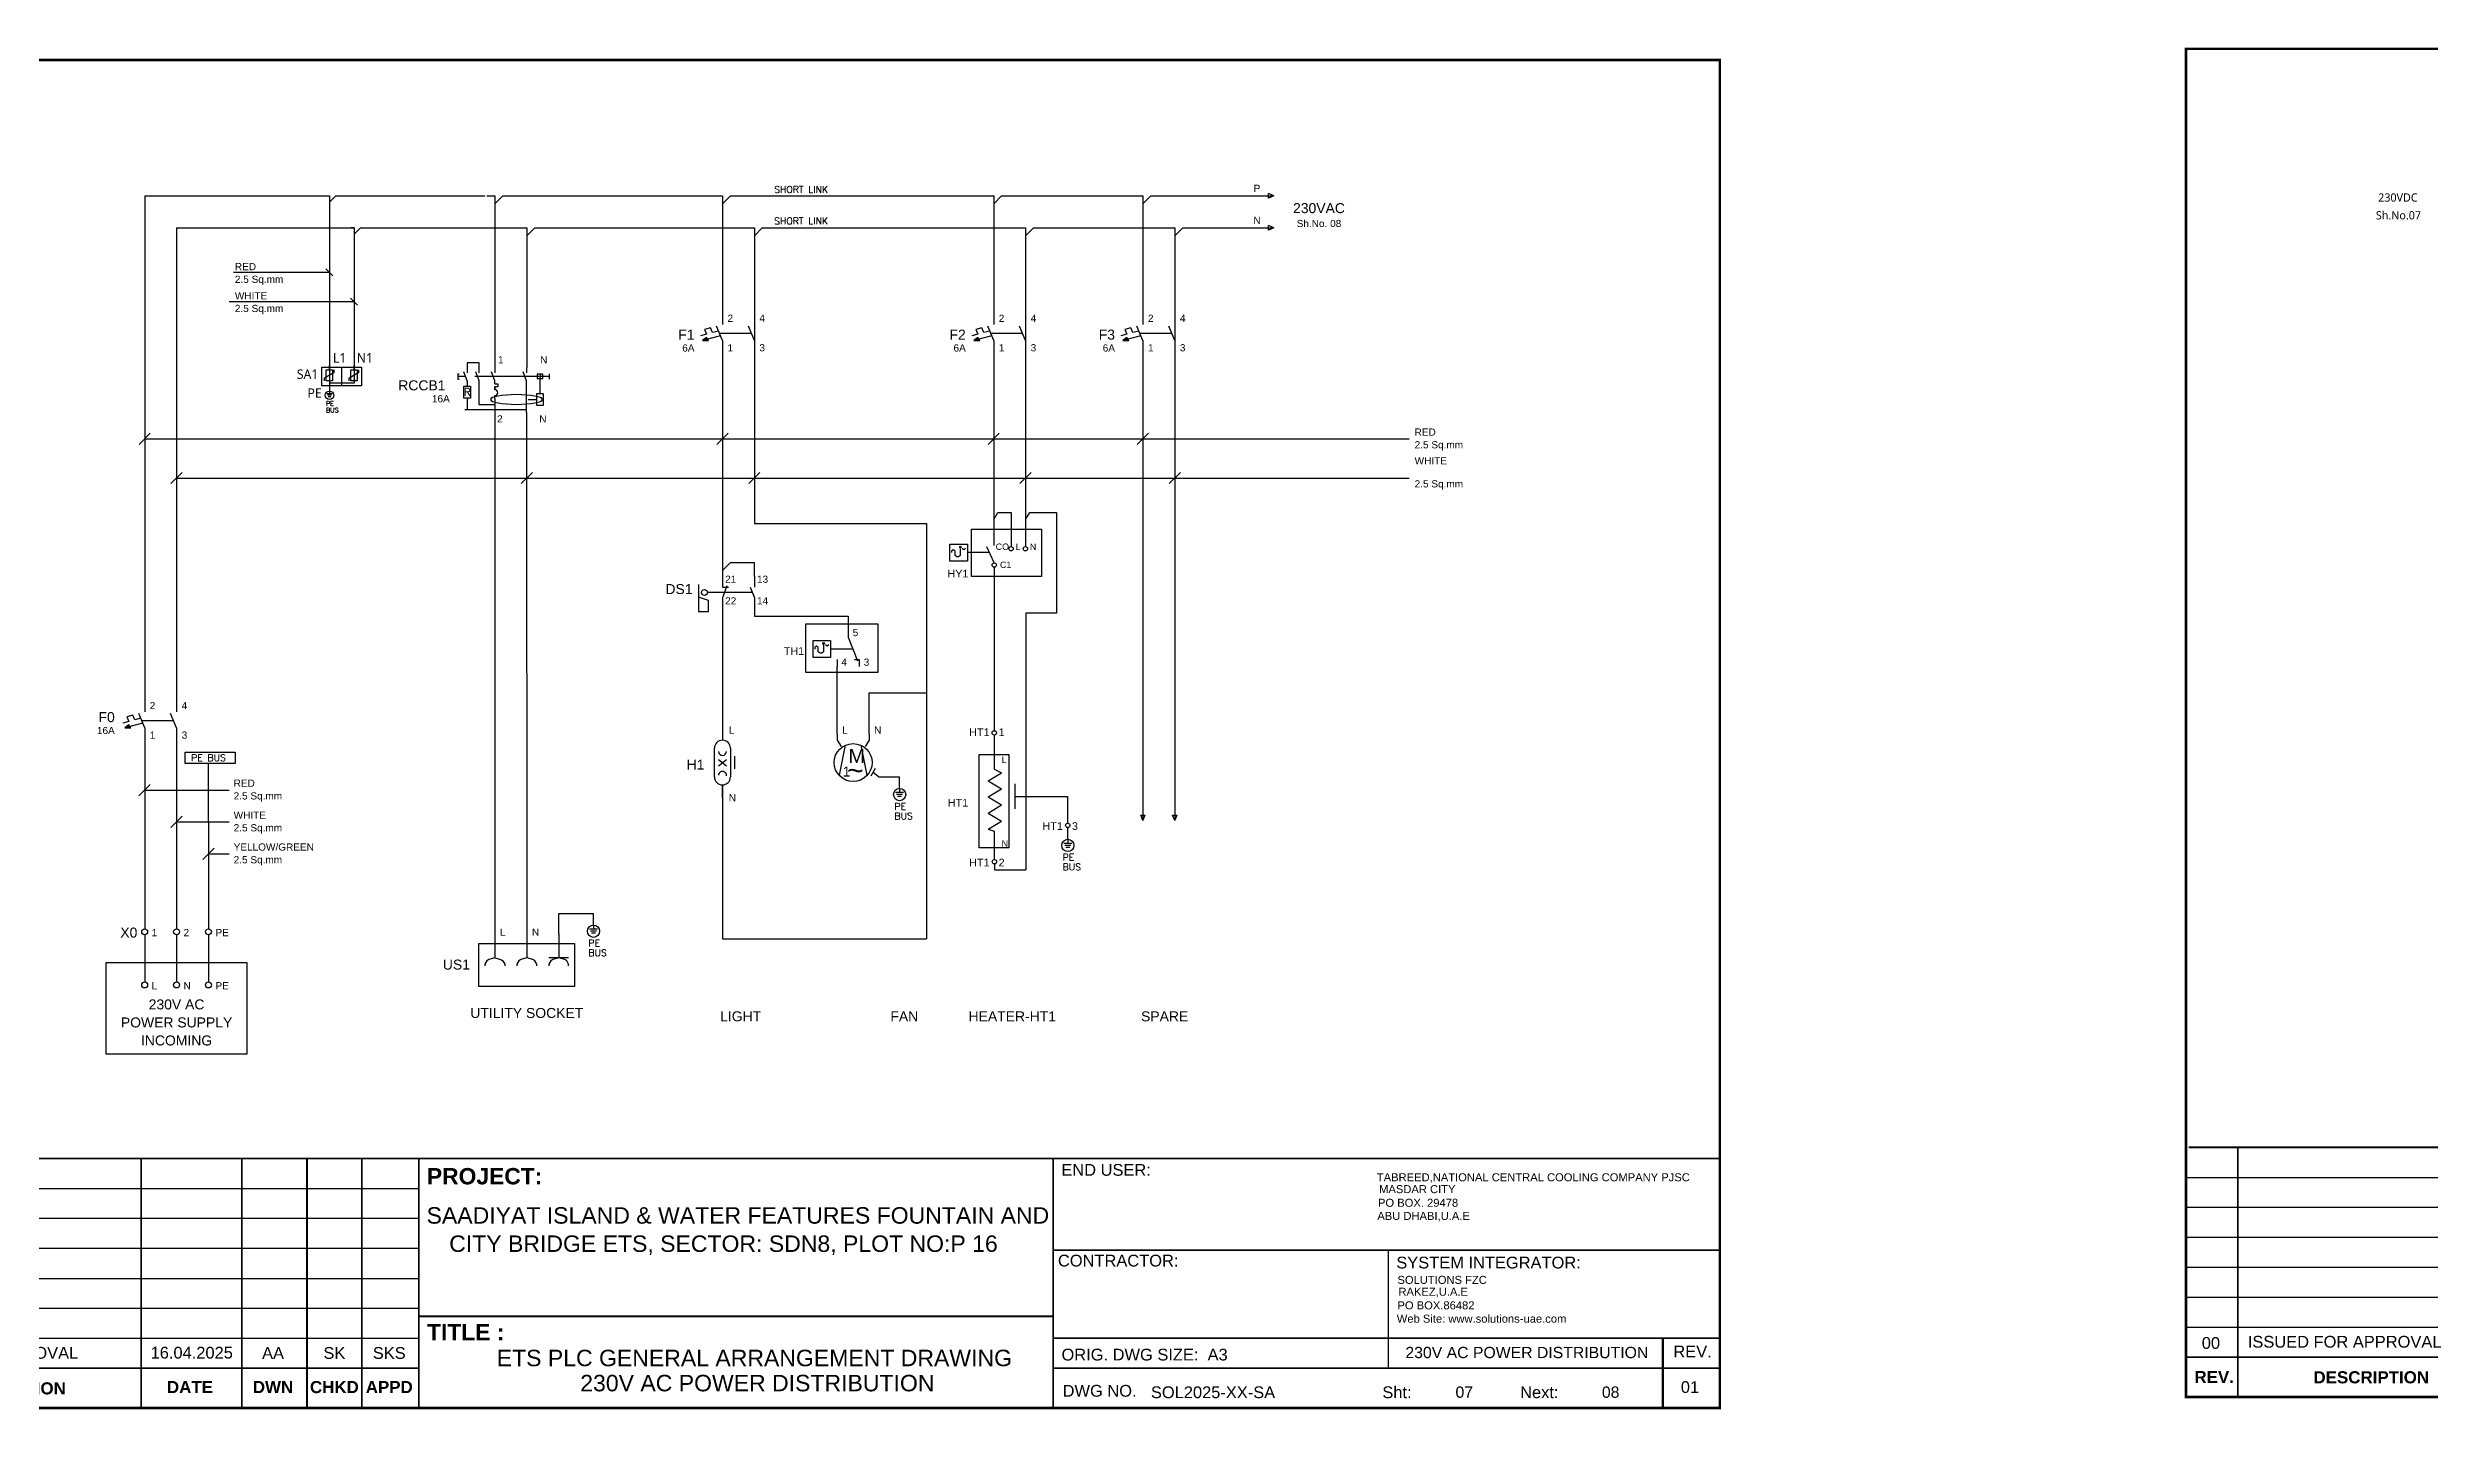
# Model space of a CAD drawing. Header units: inches. Extents: x 100535554 to 201081702, y 63708552 to 127420865.
# Drawn here: x 100544216 to 100545684, y 63709919 to 63710758 of the extents above; entities that cross this region are included whole.
import ezdxf
from ezdxf.enums import TextEntityAlignment as Align

# ---------------------------------------------------------------- set-up
doc = ezdxf.new("R2010")
doc.units = ezdxf.units.IN
doc.header["$MEASUREMENT"] = 0
doc.layers.add('BORDER', color=7, linetype='Continuous')
doc.layers.add('SYMBOL', color=4, linetype='Continuous')
doc.styles.add('A', font='arial.ttf')
doc.styles.add('ABB', font='arialbd.ttf')
doc.styles.add('MtXpl_Segoe_UI', font='segoeui.ttf')
doc.styles.add('s', font='simplex.shx', dxfattribs={"height": 2})
doc.styles.get("Standard").update_dxf_attribs({"font": 'arial.ttf'})

# ---------------------------------------------------------------- blocks, each defined once
blk = doc.blocks.new('Title Frame_Al Bayt')
at = {"layer": 'BORDER'}
for p, q in [((897.4, -274.9), (1264.8, -274.9)), ((897.4, -293.3), (1264.8, -293.3)), ((897.4, -311.8), (1264.8, -311.8)), ((897.4, -330.3), (1264.8, -330.3)), ((897.4, -348.7), (1264.8, -348.7)), ((897.4, -367.2), (1264.8, -367.2))]:
    blk.add_line(p, q, dxfattribs=at)
at = {"layer": 'BORDER', "const_width": 1.54}
blk.add_lwpolyline([(897.4, 420.3), (897.4, -410.2), (2066.3, -410.2), (2066.3, 420.3)], close=True, dxfattribs=at)
at = {"layer": 'BORDER'}
for points, const_width in [([(899, -256.4), (2066.3, -256.4)], 1.08), ([(929.4, -410.2), (929.4, -256.4)], 1.08), ([(1093.7, -410.2), (1093.7, -256.4)], 1.08), ([(1093.7, -391.8), (1093.7, -256.4)], 1.08), ([(1155.6, -410.2), (1155.6, -256.4)], 1.08), ([(1195.8, -410.2), (1195.8, -256.4)], 1.08), ([(1195.8, -391.8), (1195.8, -256.4)], 1.08), ([(1229.6, -410.2), (1229.6, -256.4)], 1.08), ([(1229.6, -391.8), (1229.6, -256.4)], 1.08), ([(1264.8, -256.4), (1264.8, -410.2)], 1.08), ([(1655.6, -410.2), (1655.6, -256.4)], 1.08), ([(1655.6, -312.9), (2066.3, -312.9)], 0.923), ([(1862.1, -385.6), (1862.1, -312.9)], 0.923), ([(1655.6, -353.7), (1265.2, -353.7)], 1.08), ([(2066.3, -367.2), (1655.6, -367.2)], 1.08), ([(2031.2, -410.2), (2031.2, -367.2)], 1.54), ([(897.4, -385.6), (1264.8, -385.6)], 1.08), ([(2066.3, -385.6), (1655.6, -385.6)], 1.08)]:
    blk.add_lwpolyline(points, dxfattribs=dict(at, const_width=const_width))
for s, height, style, p in [('PROJECT:', 10.07, 'ABB', (1269.7, -272.4)), ('END USER:', 7.25, 'A', (1660.6, -267.1)), ('TABREED,NATIONAL CENTRAL COOLING COMPANY PJSC', 4.93, 'A', (1855, -270.5)), ('MASDAR CITY', 4.93, 'A', (1856.4, -277.8)), ('SAADIYAT ISLAND & WATER FEATURES FOUNTAIN AND', 10.15, 'A', (1269.5, -296.6)), ('ABU DHABI,U.A.E', 4.93, 'A', (1855.3, -294.3)), ('PO BOX. 29478', 4.93, 'A', (1855.7, -286.2)), (' CITY BRIDGE ETS, SECTOR: SDN8, PLOT NO:P 16', 10.15, 'A', (1279.5, -314)), ('CONTRACTOR:', 7.25, 'A', (1658.5, -323)), ('SYSTEM INTEGRATOR:', 7.25, 'A', (1867, -324.2)), ('SOLUTIONS FZC', 4.93, 'A', (1867.7, -333.7)), ('RAKEZ,U.A.E', 4.93, 'A', (1868.3, -341)), ('PO BOX.86482', 4.93, 'A', (1867.7, -349.4)), ('TITLE :', 10.07, 'ABB', (1269.8, -368.5)), ('Web Site: www.solutions-uae.com ', 4.93, 'A', (1867.3, -357.6)), ('ORIG. DWG SIZE:  A3', 7.25, 'A', (1660.7, -380.9)), ('REV.', 7.25, 'A', (2037.7, -379)), ('DWG NO.', 7.25, 'A', (1661.4, -403.2)), ('01', 7.25, 'A', (2042.3, -400.9)), ('SOL2025-XX-SA', 7.25, 'A', (1715.8, -404.1)), ('Sht:', 7.25, 'A', (1858.4, -404.1)), ('Next:', 7.25, 'A', (1943.3, -404.1))]:
    blk.add_text(s, height=height, dxfattribs=dict(at, style=style)).set_placement(p)
for s, height, style, p in [('00', 7.25, 'A', (912.8, -376.9)), ('REV.', 7.46, 'ABB', (914.8, -397.9))]:
    blk.add_text(s, height=height, dxfattribs=dict(at, style=style)).set_placement(p, align=Align.MIDDLE)
for s, height, style, p in [('ISSUED FOR APPROVAL', 7.25, 'A', (995.2, -379.8)), ('16.04.2025', 7.25, 'A', (1124.8, -379.7)), ('AA', 7.25, 'A', (1174.9, -379.9)), ('SK', 7.25, 'A', (1212.7, -379.9)), ('SKS', 7.25, 'A', (1246.5, -379.9)), ('DESCRIPTION', 7.463, 'ABB', (1011.6, -401.8)), ('DATE', 7.46, 'ABB', (1123.7, -401)), ('DWN', 7.46, 'ABB', (1174.9, -401)), ('CHKD', 7.46, 'ABB', (1212.7, -401)), ('APPD', 7.46, 'ABB', (1246.5, -401))]:
    blk.add_text(s, height=height, dxfattribs=dict(at, style=style)).set_placement(p, align=Align.CENTER)
blk = doc.blocks.new('LOOP-TOP-1')
at = {"layer": 'SYMBOL'}
for p, q in [((0, 0), (2, 0)), ((2, 0), (2, -2)), ((2, -2), (4, 0))]:
    blk.add_line(p, q, dxfattribs=at)
blk = doc.blocks.new('PE BUS')
for p, q in [((1, 0.5), (-1, 0.5)), ((0.75, 0), (-0.75, 0)), ((0, 1.53), (0, 0.5)), ((0.5, -0.5), (-0.5, -0.5)), ((0, -0.97), (0, -0.97))]:
    blk.add_line(p, q)
blk.add_circle((0, 0), 1.53)
at = {"style": 's'}
for s, p in [('PE', (-1.29, -3.83)), ('BUS', (-1.29, -6.25))]:
    blk.add_text(s, height=1.706, dxfattribs=at).set_placement(p)

msp = doc.modelspace()

# ---------------------------------------------------------------- linework, layer by layer
for p, q in [((100544276.07, 63710666.985), (100544276.07, 63710354.001)), ((100544276.07, 63710666.985), (100544389.921, 63710666.985)), ((100544389.921, 63710663.122), (100544389.921, 63710562.484)), ((100544393.784, 63710666.985), (100544485.592, 63710666.985)), ((100544491.851, 63710662.07), (100544491.851, 63710561.352)), ((100544496.766, 63710666.985), (100544632.059, 63710666.985)), ((100544632.059, 63710662.07), (100544632.059, 63710592.602)), ((100544636.974, 63710666.985), (100544794.271, 63710666.985)), ((100544799.186, 63710662.07), (100544799.186, 63710592.602)), ((100544804.101, 63710666.985), (100544891.123, 63710666.985)), ((100544891.123, 63710662.07), (100544891.123, 63710590.144)), ((100544896.038, 63710666.985), (100544967.222, 63710666.985)), ((100544967.222, 63710666.985), (100544971.523, 63710666.985)), ((100544971.769, 63710666.985), (100544968.451, 63710668.398)), ((100544968.451, 63710665.572), (100544968.451, 63710668.398)), ((100544971.769, 63710666.985), (100544968.451, 63710665.572)), ((100544295.73, 63710647.325), (100544295.73, 63710349.086)), ((100544295.73, 63710647.325), (100544405.103, 63710647.325)), ((100544402.649, 63710647.323), (100544405.103, 63710647.321)), ((100544402.649, 63710647.323), (100544405.103, 63710647.321)), ((100544405.103, 63710643.462), (100544405.103, 63710562.484)), ((100544408.966, 63710647.325), (100544506.596, 63710647.325)), ((100544511.51, 63710642.41), (100544511.51, 63710561.352)), ((100544516.425, 63710647.325), (100544651.719, 63710647.325)), ((100544651.719, 63710642.41), (100544651.719, 63710465.101)), ((100544656.634, 63710647.325), (100544818.846, 63710647.325)), ((100544818.846, 63710642.41), (100544818.731, 63710450.986)), ((100544823.761, 63710647.325), (100544846.999, 63710647.325)), ((100544823.761, 63710647.325), (100544905.868, 63710647.325)), ((100544910.783, 63710642.41), (100544910.783, 63710286.639)), ((100544915.698, 63710647.325), (100544967.222, 63710647.325)), ((100544967.222, 63710647.325), (100544971.523, 63710647.325)), ((100544968.451, 63710645.912), (100544968.451, 63710648.738)), ((100544971.769, 63710647.325), (100544968.451, 63710648.738)), ((100544971.769, 63710647.325), (100544968.451, 63710645.912)), ((100544389.921, 63710619.824), (100544330.71, 63710619.824)), ((100544392.061, 63710617.685), (100544387.782, 63710621.963)), ((100544392.061, 63710617.685), (100544387.782, 63710621.963)), ((100544405.103, 63710601.821), (100544328.043, 63710601.821)), ((100544407.242, 63710599.682), (100544402.964, 63710603.96)), ((100544407.242, 63710599.682), (100544402.964, 63710603.96)), ((100544624.686, 63710585.721), (100544621, 63710584.738)), ((100544621, 63710584.738), (100544622.229, 63710581.789)), ((100544625.915, 63710582.772), (100544624.686, 63710585.721)), ((100544629.601, 63710583.755), (100544625.915, 63710582.772)), ((100544632.059, 63710577.857), (100544628.372, 63710586.704)), ((100544632.059, 63710592.602), (100544632.059, 63710587.687)), ((100544651.719, 63710577.857), (100544648.032, 63710586.704)), ((100544651.719, 63710592.602), (100544651.719, 63710587.687)), ((100544651.719, 63710592.602), (100544651.719, 63710587.687)), ((100544791.814, 63710585.721), (100544788.127, 63710584.738)), ((100544788.127, 63710584.738), (100544789.356, 63710581.789)), ((100544793.042, 63710582.772), (100544791.814, 63710585.721)), ((100544796.729, 63710583.755), (100544793.042, 63710582.772)), ((100544799.186, 63710577.857), (100544795.5, 63710586.704)), ((100544799.186, 63710592.602), (100544799.186, 63710587.687)), ((100544818.846, 63710577.857), (100544815.16, 63710586.704)), ((100544818.846, 63710592.602), (100544818.846, 63710587.687)), ((100544818.846, 63710592.602), (100544818.846, 63710587.687)), ((100544883.751, 63710585.721), (100544880.064, 63710584.738)), ((100544880.064, 63710584.738), (100544881.293, 63710581.789)), ((100544884.979, 63710582.772), (100544883.751, 63710585.721)), ((100544888.666, 63710583.755), (100544884.979, 63710582.772)), ((100544891.123, 63710577.857), (100544887.437, 63710586.704)), ((100544891.123, 63710592.602), (100544891.123, 63710587.687)), ((100544910.783, 63710577.857), (100544907.097, 63710586.704)), ((100544910.783, 63710592.602), (100544910.783, 63710587.687)), ((100544910.783, 63710592.602), (100544910.783, 63710587.687)), ((100544622.229, 63710581.789), (100544618.542, 63710580.806)), ((100544630.83, 63710580.806), (100544619.771, 63710577.857)), ((100544622.229, 63710579.823), (100544619.771, 63710577.857)), ((100544619.771, 63710577.857), (100544623.457, 63710577.857)), ((100544622.229, 63710578.84), (100544621, 63710578.84)), ((100544623.457, 63710577.857), (100544622.229, 63710579.823)), ((100544622.229, 63710577.857), (100544622.229, 63710578.84)), ((100544632.059, 63710577.857), (100544632.059, 63710454.284)), ((100544632.059, 63710577.857), (100544632.059, 63710572.942)), ((100544651.719, 63710577.857), (100544651.719, 63710572.942)), ((100544789.356, 63710581.789), (100544785.67, 63710580.806)), ((100544797.957, 63710580.806), (100544786.899, 63710577.857)), ((100544789.356, 63710579.823), (100544786.899, 63710577.857)), ((100544786.899, 63710577.857), (100544790.585, 63710577.857)), ((100544789.356, 63710578.84), (100544788.127, 63710578.84)), ((100544790.585, 63710577.857), (100544789.356, 63710579.823)), ((100544789.356, 63710577.857), (100544789.356, 63710578.84)), ((100544799.186, 63710577.857), (100544799.186, 63710451.677)), ((100544799.186, 63710577.857), (100544799.186, 63710572.942)), ((100544818.846, 63710577.857), (100544818.846, 63710572.942)), ((100544881.293, 63710581.789), (100544877.607, 63710580.806)), ((100544889.894, 63710580.806), (100544878.836, 63710577.857)), ((100544881.293, 63710579.823), (100544878.836, 63710577.857)), ((100544878.836, 63710577.857), (100544882.522, 63710577.857)), ((100544881.293, 63710578.84), (100544880.064, 63710578.84)), ((100544882.522, 63710577.857), (100544881.293, 63710579.823)), ((100544881.293, 63710577.857), (100544881.293, 63710578.84)), ((100544891.123, 63710577.857), (100544891.123, 63710286.639)), ((100544891.123, 63710577.857), (100544891.123, 63710572.942)), ((100544910.783, 63710577.857), (100544910.783, 63710572.942)), ((100544392.905, 63710558.113), (100544386.974, 63710554.716)), ((100544386.974, 63710552.966), (100544386.974, 63710554.716)), ((100544389.921, 63710559.76), (100544389.921, 63710562.484)), ((100544389.921, 63710562.484), (100544389.921, 63710546.742)), ((100544392.905, 63710558.113), (100544392.905, 63710559.76)), ((100544397.512, 63710550.069), (100544397.512, 63710561.549)), ((100544408.087, 63710558.113), (100544402.155, 63710554.716)), ((100544402.155, 63710552.966), (100544402.155, 63710554.716)), ((100544405.103, 63710559.76), (100544405.103, 63710562.484)), ((100544405.103, 63710562.484), (100544405.103, 63710551.693)), ((100544408.087, 63710558.113), (100544408.087, 63710559.76)), ((100544469.073, 63710557.468), (100544469.073, 63710554.139)), ((100544469.073, 63710557.468), (100544469.855, 63710557.468)), ((100544473.773, 63710555.803), (100544469.073, 63710555.803)), ((100544469.073, 63710554.139), (100544469.855, 63710554.139)), ((100544474.813, 63710553.029), (100544472.732, 63710558.578)), ((100544482.122, 63710564.126), (100544474.813, 63710564.126)), ((100544474.813, 63710564.126), (100544474.813, 63710558.023)), ((100544474.813, 63710553.029), (100544474.813, 63710549.738)), ((100544482.122, 63710553.029), (100544480.042, 63710558.578)), ((100544482.122, 63710558.023), (100544482.122, 63710564.126)), ((100544482.122, 63710538.364), (100544482.122, 63710553.029)), ((100544491.851, 63710553.029), (100544489.77, 63710558.578)), ((100544491.851, 63710561.352), (100544491.851, 63710558.023)), ((100544491.851, 63710551.147), (100544491.851, 63710553.029)), ((100544518.271, 63710555.803), (100544509.079, 63710555.803)), ((100544511.306, 63710553.029), (100544509.225, 63710558.578)), ((100544511.306, 63710561.352), (100544511.306, 63710558.023)), ((100544511.306, 63710533.611), (100544511.306, 63710553.029)), ((100544521.446, 63710557.191), (100544517.979, 63710557.191)), ((100544517.979, 63710557.191), (100544517.979, 63710554.416)), ((100544517.979, 63710554.416), (100544521.446, 63710554.416)), ((100544519.712, 63710557.191), (100544519.712, 63710554.416)), ((100544521.446, 63710554.416), (100544521.446, 63710557.191)), ((100544525.261, 63710557.468), (100544525.261, 63710554.139)), ((100544405.103, 63710551.693), (100544389.921, 63710551.693)), ((100544474.813, 63710542.45), (100544474.813, 63710535.476)), ((100544491.851, 63710538.364), (100544482.122, 63710538.364)), ((100544491.851, 63710551.147), (100544493.644, 63710551.147)), ((100544491.851, 63710549.353), (100544491.851, 63710547.56)), ((100544491.851, 63710547.56), (100544491.851, 63710549.353)), ((100544493.644, 63710549.353), (100544491.851, 63710549.353)), ((100544491.851, 63710542.181), (100544491.851, 63710543.974)), ((100544491.851, 63710542.181), (100544491.851, 63710538.364)), ((100544491.851, 63710541.692), (100544491.851, 63710212.363)), ((100544493.644, 63710551.147), (100544493.644, 63710549.353)), ((100544512.449, 63710541.57), (100544517.721, 63710541.57)), ((100544473.295, 63710535.476), (100544511.306, 63710535.476)), ((100544511.306, 63710533.611), (100544511.51, 63710212.363)), ((100544272.595, 63710513.798), (100544279.545, 63710520.749)), ((100544276.07, 63710517.274), (100545055.25, 63710517.274)), ((100544628.583, 63710513.798), (100544635.534, 63710520.749)), ((100544795.711, 63710513.798), (100544802.662, 63710520.749)), ((100544887.648, 63710513.798), (100544894.599, 63710520.749)), ((100544292.254, 63710489.724), (100544299.205, 63710496.675)), ((100544508.035, 63710489.724), (100544514.986, 63710496.675)), ((100544648.243, 63710489.724), (100544655.194, 63710496.675)), ((100544815.371, 63710489.724), (100544822.321, 63710496.675)), ((100544907.308, 63710489.724), (100544914.258, 63710496.675)), ((100544295.73, 63710493.199), (100545055.25, 63710493.199)), ((100544651.719, 63710465.101), (100544757.848, 63710465.101)), ((100544757.848, 63710465.101), (100544757.848, 63710360.796)), ((100544799.186, 63710467.571), (100544801.828, 63710472.028)), ((100544801.828, 63710472.028), (100544809.862, 63710472.028)), ((100544809.862, 63710472.028), (100544809.862, 63710450.986)), ((100544818.742, 63710467.559), (100544821.384, 63710472.016)), ((100544821.384, 63710472.016), (100544837.99, 63710472.016)), ((100544837.99, 63710472.016), (100544837.99, 63710409.922)), ((100544632.059, 63710454.284), (100544632.059, 63710432.81)), ((100544799.535, 63710440.881), (100544794.892, 63710450.888)), ((100544632.059, 63710441.099), (100544632.059, 63710436.184)), ((100544632.059, 63710436.184), (100544636.974, 63710441.099)), ((100544636.974, 63710441.099), (100544651.719, 63710441.099)), ((100544651.719, 63710432.81), (100544651.719, 63710441.099)), ((100544774.303, 63710448.945), (100544773.221, 63710448.08)), ((100544773.221, 63710448.08), (100544773.221, 63710447.215)), ((100544775.384, 63710448.08), (100544774.303, 63710448.945)), ((100544775.384, 63710445.485), (100544775.384, 63710448.08)), ((100544776.465, 63710444.62), (100544775.384, 63710445.485)), ((100544777.546, 63710444.62), (100544776.465, 63710444.62)), ((100544778.628, 63710445.485), (100544777.546, 63710444.62)), ((100544778.628, 63710449.81), (100544778.628, 63710445.485)), ((100544780.79, 63710448.945), (100544779.709, 63710449.81)), ((100544781.872, 63710449.81), (100544780.79, 63710448.945)), ((100544799.535, 63710438.214), (100544799.523, 63710337.543)), ((100544617.314, 63710427.583), (100544617.314, 63710410.872)), ((100544632.059, 63710432.81), (100544632.059, 63710425.986)), ((100544634.823, 63710426.723), (100544632.059, 63710419.351)), ((100544632.059, 63710425.986), (100544635.745, 63710425.986)), ((100544649.23, 63710425.986), (100544651.719, 63710419.351)), ((100544651.719, 63710432.81), (100544651.719, 63710425.986)), ((100544623.457, 63710417.753), (100544617.314, 63710419.719)), ((100544617.314, 63710410.872), (100544623.457, 63710410.872)), ((100544623.457, 63710410.872), (100544623.457, 63710417.753)), ((100544632.059, 63710419.351), (100544632.059, 63710415.664)), ((100544632.059, 63710415.664), (100544632.059, 63710333.622)), ((100544651.719, 63710419.351), (100544651.719, 63710415.664)), ((100544651.719, 63710415.664), (100544651.719, 63710408.107)), ((100544651.719, 63710408.107), (100544709.528, 63710408.107)), ((100544709.528, 63710408.107), (100544709.528, 63710398.715)), ((100544818.915, 63710409.922), (100544818.915, 63710251.843)), ((100544837.99, 63710409.922), (100544818.915, 63710409.922)), ((100544709.528, 63710398.715), (100544709.528, 63710395.208)), ((100544709.528, 63710395.208), (100544715.188, 63710380.495)), ((100544690.064, 63710389.582), (100544688.983, 63710388.717)), ((100544688.983, 63710388.717), (100544688.983, 63710387.852)), ((100544691.146, 63710388.717), (100544690.064, 63710389.582)), ((100544691.146, 63710386.122), (100544691.146, 63710388.717)), ((100544692.227, 63710385.257), (100544691.146, 63710386.122)), ((100544693.308, 63710385.257), (100544692.227, 63710385.257)), ((100544694.39, 63710386.122), (100544693.308, 63710385.257)), ((100544694.39, 63710390.447), (100544694.39, 63710386.122)), ((100544696.552, 63710389.582), (100544695.471, 63710390.447)), ((100544697.634, 63710390.447), (100544696.552, 63710389.582)), ((100544702.746, 63710381.426), (100544702.746, 63710376.988)), ((100544702.746, 63710335.588), (100544702.746, 63710376.988)), ((100544713.407, 63710381.426), (100544716.31, 63710381.426)), ((100544716.31, 63710381.426), (100544716.31, 63710376.988)), ((100544276.07, 63710339.256), (100544272.384, 63710348.103)), ((100544276.07, 63710354.001), (100544276.07, 63710349.086)), ((100544295.73, 63710339.256), (100544292.044, 63710348.103)), ((100544295.73, 63710354.001), (100544295.73, 63710349.086)), ((100544295.73, 63710354.001), (100544295.73, 63710349.086)), ((100544722.406, 63710335.588), (100544722.406, 63710360.796)), ((100544722.406, 63710360.796), (100544757.848, 63710360.796)), ((100544757.848, 63710360.796), (100544757.848, 63710209.344)), ((100544266.24, 63710343.188), (100544262.554, 63710342.205)), ((100544274.841, 63710342.205), (100544263.783, 63710339.256)), ((100544266.24, 63710341.222), (100544263.783, 63710339.256)), ((100544263.783, 63710339.256), (100544267.469, 63710339.256)), ((100544268.697, 63710347.12), (100544265.011, 63710346.137)), ((100544265.011, 63710346.137), (100544266.24, 63710343.188)), ((100544266.24, 63710340.239), (100544265.011, 63710340.239)), ((100544267.469, 63710339.256), (100544266.24, 63710341.222)), ((100544266.24, 63710339.256), (100544266.24, 63710340.239)), ((100544269.926, 63710344.171), (100544268.697, 63710347.12)), ((100544273.612, 63710345.154), (100544269.926, 63710344.171)), ((100544276.07, 63710339.256), (100544276.07, 63710334.341)), ((100544276.07, 63710334.341), (100544276.07, 63710221.509)), ((100544295.73, 63710339.256), (100544295.73, 63710221.509)), ((100544295.73, 63710339.256), (100544295.73, 63710334.341)), ((100544632.059, 63710335.588), (100544632.059, 63710331.656)), ((100544702.746, 63710335.588), (100544702.746, 63710331.656)), ((100544722.406, 63710335.588), (100544722.406, 63710331.656)), ((100544799.535, 63710334.875), (100544799.535, 63710313.775)), ((100544627.144, 63710309.047), (100544627.144, 63710326.741)), ((100544629.601, 63710315.928), (100544634.516, 63710319.86)), ((100544629.601, 63710319.86), (100544634.516, 63710315.928)), ((100544636.974, 63710326.741), (100544636.974, 63710309.047)), ((100544639.431, 63710321.826), (100544639.431, 63710313.962)), ((100544702.746, 63710331.656), (100544705.203, 63710327.724)), ((100544707.661, 63710328.707), (100544703.975, 63710310.03)), ((100544721.177, 63710310.03), (100544717.491, 63710328.707)), ((100544722.406, 63710331.656), (100544719.948, 63710327.724)), ((100544272.5, 63710297.394), (100544279.451, 63710304.345)), ((100544632.059, 63710304.132), (100544632.059, 63710296.268)), ((100544632.059, 63710296.268), (100544632.059, 63710304.132)), ((100544726.065, 63710314.302), (100544723.418, 63710309.607)), ((100544728.235, 63710309.159), (100544724.742, 63710311.954)), ((100544728.235, 63710309.159), (100544741.234, 63710309.159)), ((100544741.234, 63710301.929), (100544741.234, 63710309.159)), ((100544795.746, 63710306.623), (100544803.919, 63710311.575)), ((100544795.746, 63710306.623), (100544803.919, 63710301.671)), ((100544799.535, 63710313.775), (100544803.919, 63710311.575)), ((100544812.137, 63710304.797), (100544812.137, 63710289.354)), ((100544276.07, 63710300.964), (100544328.14, 63710300.964)), ((100544632.059, 63710296.268), (100544632.059, 63710209.344)), ((100544795.746, 63710296.719), (100544803.919, 63710301.671)), ((100544795.746, 63710296.719), (100544803.919, 63710291.767)), ((100544795.746, 63710286.815), (100544803.919, 63710291.767)), ((100544812.137, 63710297.076), (100544844.718, 63710297.076)), ((100544844.718, 63710297.076), (100544844.718, 63710280.529)), ((100544292.254, 63710277.829), (100544299.205, 63710284.779)), ((100544295.73, 63710281.304), (100544328.14, 63710281.304)), ((100544795.746, 63710286.815), (100544803.919, 63710281.863)), ((100544795.746, 63710276.91), (100544803.919, 63710281.863)), ((100544795.746, 63710276.91), (100544799.535, 63710275.541)), ((100544799.535, 63710275.541), (100544799.535, 63710258.089)), ((100544844.868, 63710270.639), (100544844.868, 63710277.87)), ((100544891.123, 63710282.228), (100544889.752, 63710285.447)), ((100544889.752, 63710285.447), (100544892.494, 63710285.447)), ((100544891.123, 63710286.639), (100544891.123, 63710282.467)), ((100544891.123, 63710282.228), (100544892.494, 63710285.447)), ((100544910.783, 63710282.228), (100544909.412, 63710285.447)), ((100544909.412, 63710285.447), (100544912.154, 63710285.447)), ((100544910.783, 63710286.639), (100544910.783, 63710282.467)), ((100544910.783, 63710282.228), (100544912.154, 63710285.447)), ((100544311.914, 63710258.169), (100544318.865, 63710265.119)), ((100544315.39, 63710261.644), (100544328.14, 63710261.644)), ((100544799.685, 63710255.43), (100544799.685, 63710251.843)), ((100544799.685, 63710251.843), (100544818.915, 63710251.843)), ((100544276.07, 63710221.509), (100544276.07, 63710215.611)), ((100544295.73, 63710221.509), (100544295.73, 63710215.611)), ((100544491.851, 63710212.363), (100544491.851, 63710197.618)), ((100544511.51, 63710212.363), (100544511.51, 63710197.618)), ((100544632.059, 63710209.344), (100544757.848, 63710209.344)), ((100544276.07, 63710188.771), (100544276.07, 63710182.873)), ((100544295.73, 63710188.771), (100544295.73, 63710182.873)), ((100544315.39, 63710188.771), (100544315.39, 63710182.873)), ((100544486.936, 63710195.652), (100544485.707, 63710193.686)), ((100544485.707, 63710193.686), (100544485.707, 63710192.703)), ((100544488.164, 63710196.635), (100544486.936, 63710195.652)), ((100544491.851, 63710197.618), (100544488.164, 63710196.635)), ((100544491.851, 63710197.618), (100544495.537, 63710196.635)), ((100544495.537, 63710196.635), (100544496.766, 63710195.652)), ((100544496.766, 63710195.652), (100544497.994, 63710193.686)), ((100544497.994, 63710193.686), (100544497.994, 63710192.703)), ((100544506.596, 63710195.652), (100544505.367, 63710193.686)), ((100544505.367, 63710193.686), (100544505.367, 63710192.703)), ((100544507.824, 63710196.635), (100544506.596, 63710195.652)), ((100544511.51, 63710197.618), (100544507.824, 63710196.635)), ((100544515.197, 63710196.635), (100544511.51, 63710197.618)), ((100544516.425, 63710195.652), (100544515.197, 63710196.635)), ((100544517.654, 63710193.686), (100544516.425, 63710195.652)), ((100544517.654, 63710192.703), (100544517.654, 63710193.686)), ((100544537.314, 63710197.618), (100544525.027, 63710197.618)), ((100544526.255, 63710195.652), (100544525.027, 63710193.686)), ((100544525.027, 63710193.686), (100544525.027, 63710192.703)), ((100544527.484, 63710196.635), (100544526.255, 63710195.652)), ((100544531.17, 63710197.618), (100544527.484, 63710196.635)), ((100544534.857, 63710196.635), (100544531.17, 63710197.618)), ((100544536.085, 63710195.652), (100544534.857, 63710196.635)), ((100544537.314, 63710193.686), (100544536.085, 63710195.652)), ((100544537.314, 63710192.703), (100544537.314, 63710193.686))]:
    msp.add_line(p, q)
at = {"ltscale": 0.325}
for p, q in [((100544405.103, 63710647.325), (100544403.358, 63710647.325)), ((100544315.39, 63710281.533), (100544315.39, 63710317.365)), ((100544315.39, 63710281.533), (100544315.39, 63710215.488)), ((100544531.205, 63710212.249), (100544531.205, 63710224.969)), ((100544531.205, 63710224.969), (100544552.635, 63710224.969)), ((100544552.635, 63710217.738), (100544552.635, 63710224.969)), ((100544315.39, 63710211.802), (100544315.39, 63710188.771)), ((100544531.17, 63710212.363), (100544531.17, 63710197.618))]:
    msp.add_line(p, q, dxfattribs=at)
at = {"ltscale": 10}
msp.add_line((100544404.318, 63710647.325), (100544405.103, 63710647.325), dxfattribs=at)
at = {"ltscale": 4}
for p, q in [((100544649.875, 63710582.28), (100544630.216, 63710582.28)), ((100544817.003, 63710582.28), (100544797.343, 63710582.28)), ((100544908.94, 63710582.28), (100544889.28, 63710582.28)), ((100544650.474, 63710422.668), (100544622.843, 63710422.668)), ((100544293.887, 63710343.68), (100544274.227, 63710343.68))]:
    msp.add_line(p, q, dxfattribs=at)
at = {"ltscale": 3}
for p, q in [((100544525.261, 63710555.803), (100544479.564, 63710555.803)), ((100544519.712, 63710545.214), (100544519.712, 63710554.416))]:
    msp.add_line(p, q, dxfattribs=at)
at = {"ltscale": 0.25}
for p, q in [((100544796.596, 63710447.215), (100544782.953, 63710447.215)), ((100544712.358, 63710387.852), (100544698.715, 63710387.852))]:
    msp.add_line(p, q, dxfattribs=at)
at = {"ltscale": 5}
for p, q in [((100544276.07, 63710211.802), (100544276.07, 63710188.771)), ((100544295.73, 63710211.802), (100544295.73, 63710188.771))]:
    msp.add_line(p, q, dxfattribs=at)
for points in [[(100544385.307, 63710561.549), (100544409.718, 63710561.549), (100544409.718, 63710550.069), (100544385.307, 63710550.069)], [(100544387.973, 63710559.76), (100544391.87, 63710559.76), (100544391.87, 63710552.966), (100544387.973, 63710552.966)], [(100544403.155, 63710559.76), (100544407.052, 63710559.76), (100544407.052, 63710552.966), (100544403.155, 63710552.966)], [(100544472.821, 63710549.738), (100544476.804, 63710549.738), (100544476.804, 63710542.45), (100544472.821, 63710542.45)], [(100544517.721, 63710545.214), (100544521.704, 63710545.214), (100544521.704, 63710537.926), (100544517.721, 63710537.926)], [(100544772.14, 63710452.405), (100544782.953, 63710452.405), (100544782.953, 63710442.025), (100544772.14, 63710442.025)], [(100544785.535, 63710461.674), (100544828.56, 63710461.674), (100544828.56, 63710432.441), (100544785.535, 63710432.441)], [(100544687.902, 63710393.042), (100544698.715, 63710393.042), (100544698.715, 63710382.662), (100544687.902, 63710382.662)], [(100544300.943, 63710324.321), (100544331.845, 63710324.321), (100544331.845, 63710317.365), (100544300.943, 63710317.365)], [(100544790.298, 63710322.908), (100544808.506, 63710322.908), (100544808.506, 63710265.375), (100544790.298, 63710265.375)]]:
    msp.add_lwpolyline(points, close=True)
for points in [[(100544683.487, 63710403.432), (100544727.886, 63710403.432), (100544727.886, 63710373.298), (100544683.487, 63710373.298)], [(100544482.021, 63710206.465), (100544541, 63710206.465), (100544541, 63710179.924), (100544482.021, 63710179.924)], [(100544252.232, 63710138.432), (100544339.227, 63710138.432), (100544339.227, 63710194.498), (100544252.232, 63710194.498)]]:
    msp.add_lwpolyline(points, close=True, dxfattribs=at)
for centre, radius in [((100544778.628, 63710450.675), 0.541), ((100544809.862, 63710449.653), 1.334), ((100544818.731, 63710449.653), 1.334), ((100544799.535, 63710439.547), 1.334), ((100544621, 63710422.668), 1.843), ((100544694.39, 63710391.312), 0.541), ((100544799.535, 63710336.209), 1.334), ((100544712.576, 63710317.894), 11.673), ((100544844.868, 63710279.204), 1.334), ((100544799.685, 63710256.764), 1.334), ((100544276.07, 63710213.645), 1.843), ((100544295.73, 63710213.645), 1.843), ((100544315.39, 63710213.645), 1.843), ((100544276.07, 63710180.907), 1.843), ((100544295.73, 63710180.907), 1.843), ((100544315.39, 63710180.907), 1.843)]:
    msp.add_circle(centre, radius)
for centre, radius, start, end in [((100544491.851, 63710545.767), 1.793, 270, 90), ((100544632.059, 63710326.741), 4.915, 0, 180), ((100544632.059, 63710324.775), 2.457, 183.000001, 0), ((100544632.059, 63710309.047), 4.915, 180, 0), ((100544632.059, 63710310.03), 2.457, 353.999999, 180)]:
    msp.add_arc(centre, radius, start, end)
at = {"extrusion": (0, 0, -1)}
msp.add_ellipse((100544505.164, 63710541.57), major_axis=(-15.975, 0), ratio=0.18741962, dxfattribs=at)

# ---------------------------------------------------------------- block references
for name, p, xscale, yscale, zscale in [('LOOP-TOP-1', (100544386.059, 63710666.985), 1.93124685110557, 1.93124685110557, 1.93124685110557), ('LOOP-TOP-1', (100544486.936, 63710666.985), 2.457488529927112, 2.457488529927112, 2.457488529927112), ('LOOP-TOP-1', (100544627.144, 63710666.985), 2.457488529927112, 2.457488529927112, 2.457488529927112), ('LOOP-TOP-1', (100544794.271, 63710666.985), 2.457488529927112, 2.457488529927112, 2.457488529927112), ('LOOP-TOP-1', (100544886.208, 63710666.985), 2.457488529927112, 2.457488529927112, 2.457488529927112), ('LOOP-TOP-1', (100544401.241, 63710647.325), 1.93124685110558, 1.93124685110558, 1.93124685110558), ('LOOP-TOP-1', (100544506.596, 63710647.325), 2.457488529927112, 2.457488529927112, 2.457488529927112), ('LOOP-TOP-1', (100544646.804, 63710647.325), 2.457488529927112, 2.457488529927112, 2.457488529927112), ('LOOP-TOP-1', (100544813.931, 63710647.325), 2.457488529927112, 2.457488529927112, 2.457488529927112), ('LOOP-TOP-1', (100544905.868, 63710647.325), 2.457488529927112, 2.457488529927112, 2.457488529927112), ('PE BUS', (100544389.965, 63710544.147), 1.693221773610139, 1.693221773610139, 1.693221773610139), ('PE BUS', (100544741.234, 63710298.163), 2.457488529927112, 2.457488529927112, 2.457488529927112), ('PE BUS', (100544844.868, 63710266.873), 2.457488529927112, 2.457488529927112, 2.457488529927112), ('PE BUS', (100544552.635, 63710213.972), 2.457488529927112, 2.457488529927112, 2.457488529927112)]:
    msp.add_blockref(name, p, dxfattribs=dict(xscale=xscale, yscale=yscale, zscale=zscale))
at = {"layer": 'BORDER'}
for p in [(100544636.382, 63710337.253), (100543180.269, 63710330.436)]:
    msp.add_blockref('Title Frame_Al Bayt', p, dxfattribs=at)

# ---------------------------------------------------------------- texts
for s, height, style, p in [('SHORT LINK', 4.1921, 's', (100544663.911, 63710668.88)), ('SHORT LINK', 4.1921, 's', (100544663.911, 63710649.478)), ('L1', 5.7871, 'MtXpl_Segoe_UI', (100544392.046, 63710564.322)), ('N1', 5.7871, 'MtXpl_Segoe_UI', (100544406.717, 63710564.322)), ('SA1', 5.7871, 'MtXpl_Segoe_UI', (100544369.819, 63710554.293)), ('PE', 5.7871, 'MtXpl_Segoe_UI', (100544376.39, 63710542.611)), ('230V AC POWER DISTRIBUTION', 6.96131, 'A', (100545052.861, 63709950.978))]:
    msp.add_text(s, height=height, dxfattribs=dict(style=style)).set_placement(p)
for s, height, p in [('P', 4.423, (100544961.417, 63710671.633)), ('230VAC', 6.1437, (100544999.621, 63710659.46)), ('N', 4.423, (100544961.417, 63710651.973)), ('Sh.No. 08', 4.4235, (100544999.621, 63710649.999)), ('230V AC', 6.1437, (100544295.73, 63710168.896)), ('POWER SUPPLY', 6.14372, (100544295.73, 63710157.791)), ('UTILITY SOCKET', 6.14372, (100544511.51, 63710163.637)), ('LIGHT', 6.1437, (100544643.275, 63710161.564)), ('FAN', 6.1437, (100544744.124, 63710161.564)), ('HEATER-HT1', 6.1437, (100544810.652, 63710161.559)), ('SPARE', 6.1437, (100544904.535, 63710161.559)), ('INCOMING', 6.1437, (100544295.73, 63710146.686))]:
    msp.add_text(s, height=height).set_placement(p, align=Align.MIDDLE_CENTER)
at = {"color": 7, "style": 'MtXpl_Segoe_UI'}
for s, p in [('Sh.No.07', (100545664.732, 63710655.032)), ('230VDC', (100545664.384, 63710666.012))]:
    msp.add_text(s, height=5.0648, dxfattribs=at).set_placement(p, align=Align.MIDDLE_CENTER)
for s, height, p in [('2.5 Sq.mm', 4.4235, (100544331.65, 63710612.067)), ('RED', 4.4235, (100544331.65, 63710619.882)), ('WHITE', 4.4235, (100544331.65, 63710601.93)), ('2.5 Sq.mm', 4.4235, (100544331.65, 63710594.114)), ('RED', 4.4235, (100545058.554, 63710517.951)), ('2.5 Sq.mm', 4.4235, (100545058.554, 63710510.136)), ('WHITE', 4.4235, (100545058.554, 63710500.273)), ('2.5 Sq.mm', 4.4235, (100545058.554, 63710486.062)), ('RED', 4.4235, (100544330.907, 63710301.642)), ('2.5 Sq.mm', 4.4235, (100544330.907, 63710293.827)), ('WHITE', 4.4235, (100544330.907, 63710281.982)), ('2.5 Sq.mm', 4.4235, (100544330.907, 63710274.167)), ('YELLOW/GREEN', 4.42348, (100544330.907, 63710262.322)), ('2.5 Sq.mm', 4.4235, (100544330.907, 63710254.507))]:
    msp.add_text(s, height=height).set_placement(p, align=Align.BOTTOM_LEFT)
for s, height, p in [('F1', 6.1437, (100544614.856, 63710578.471)), ('F2', 6.1437, (100544781.984, 63710578.471)), ('F3', 6.1437, (100544873.921, 63710578.471)), ('6A', 4.4235, (100544614.856, 63710571.099)), ('6A', 4.4235, (100544781.984, 63710571.099)), ('6A', 4.4235, (100544873.921, 63710571.099)), ('RCCB1', 6.1437, (100544461.414, 63710547.221)), ('16A', 4.4235, (100544464.064, 63710539.849)), ('DS1', 6.1437, (100544613.627, 63710421.708)), ('F0', 6.1437, (100544257.639, 63710342.819)), ('16A', 4.4235, (100544257.639, 63710335.447)), ('H1', 6.1437, (100544621, 63710313.594)), ('X0', 6.1437, (100544271.565, 63710210.082)), ('US1', 6.1437, (100544476.467, 63710190.369))]:
    msp.add_text(s, height=height).set_placement(p, align=Align.RIGHT)
for s, height, p in [('2', 4.423, (100544635.192, 63710589.407)), ('4', 4.423, (100544654.852, 63710589.407)), ('2', 4.423, (100544802.319, 63710589.407)), ('4', 4.423, (100544821.979, 63710589.407)), ('2', 4.423, (100544894.256, 63710589.407)), ('4', 4.423, (100544913.916, 63710589.407)), ('1', 4.423, (100544493.765, 63710563.825)), ('N', 4.423, (100544519.757, 63710563.825)), ('1', 4.423, (100544635.192, 63710571.222)), ('3', 4.423, (100544654.852, 63710571.222)), ('1', 4.423, (100544802.319, 63710571.222)), ('3', 4.423, (100544821.979, 63710571.222)), ('1', 4.423, (100544894.256, 63710571.222)), ('3', 4.423, (100544913.916, 63710571.222)), ('2', 4.423, (100544493.229, 63710527.426)), ('N', 4.423, (100544519.221, 63710527.426)), ('CO', 3.932, (100544800.394, 63710448.909)), ('L', 3.932, (100544812.744, 63710448.909)), ('N', 3.932, (100544821.438, 63710448.909)), ('C1', 3.932, (100544803.062, 63710437.769)), ('21', 4.4235, (100544633.707, 63710428.646)), ('13', 4.4235, (100544653.367, 63710428.646)), ('22', 4.4235, (100544633.707, 63710415.308)), ('14', 4.4235, (100544653.367, 63710415.308)), ('5', 4.423, (100544712.318, 63710395.759)), ('4', 4.423, (100544705.307, 63710377.539)), ('3', 4.423, (100544719.1, 63710377.539)), ('2', 4.423, (100544279.203, 63710350.806)), ('4', 4.423, (100544298.863, 63710350.806)), ('1', 4.423, (100544279.203, 63710332.621)), ('3', 4.423, (100544298.863, 63710332.621)), ('L', 4.423, (100544635.948, 63710335.711)), ('L', 4.423, (100544705.879, 63710335.711)), ('N', 4.423, (100544725.539, 63710335.711)), ('M', 8.601, (100544709.75, 63710317.648)), ('L', 3.932, (100544804.079, 63710317.585)), ('1', 6.144, (100544706.186, 63710309.293)), ('~', 12.287, (100544708.927, 63710307.01)), ('N', 4.423, (100544635.948, 63710294.057)), ('N', 3.932, (100544804.079, 63710266.06)), ('1', 4.423, (100544280.371, 63710210.942)), ('2', 4.423, (100544300.03, 63710210.942)), ('PE', 4.4235, (100544319.69, 63710210.942)), ('L', 4.423, (100544494.984, 63710211.235)), ('N', 4.423, (100544514.644, 63710211.235)), ('L', 4.423, (100544280.371, 63710178.203)), ('N', 4.423, (100544300.03, 63710178.203)), ('PE', 4.4235, (100544319.69, 63710178.203))]:
    msp.add_text(s, height=height).set_placement(p)
for s, height, style, p in [('R', 4.706, 's', (100544474.813, 63710546.094)), ('PE BUS', 4.1921, 's', (100544315.39, 63710320.843)), ('07', 6.9613, 'A', (100545089.136, 63709930.044)), ('08', 6.9613, 'A', (100545179.334, 63709930.044))]:
    msp.add_text(s, height=height, dxfattribs=dict(style=style)).set_placement(p, align=Align.MIDDLE_CENTER)
for s, height, p in [('HY1', 4.7296, (100544777.194, 63710431.918)), ('TH1', 4.7296, (100544676.141, 63710384.182)), ('HT1', 4.7296, (100544790.385, 63710334.245)), ('1', 4.73, (100544804.065, 63710334.245)), ('HT1', 4.7296, (100544777.194, 63710290.793)), ('HT1', 4.7296, (100544835.567, 63710276.405)), ('3', 4.73, (100544849.248, 63710276.405)), ('HT1', 4.7296, (100544790.385, 63710253.965)), ('2', 4.73, (100544804.065, 63710253.965))]:
    msp.add_text(s, height=height).set_placement(p, align=Align.CENTER)
at = {"layer": 'BORDER', "style": 'A'}
for s, p in [('ETS PLC GENERAL ARRANGEMENT DRAWING', (100544492.995, 63709946.014)), ('230V AC POWER DISTRIBUTION', (100544544.453, 63709930.546))]:
    msp.add_text(s, height=10.15, dxfattribs=at).set_placement(p)

doc.saveas('drawing.dxf')
